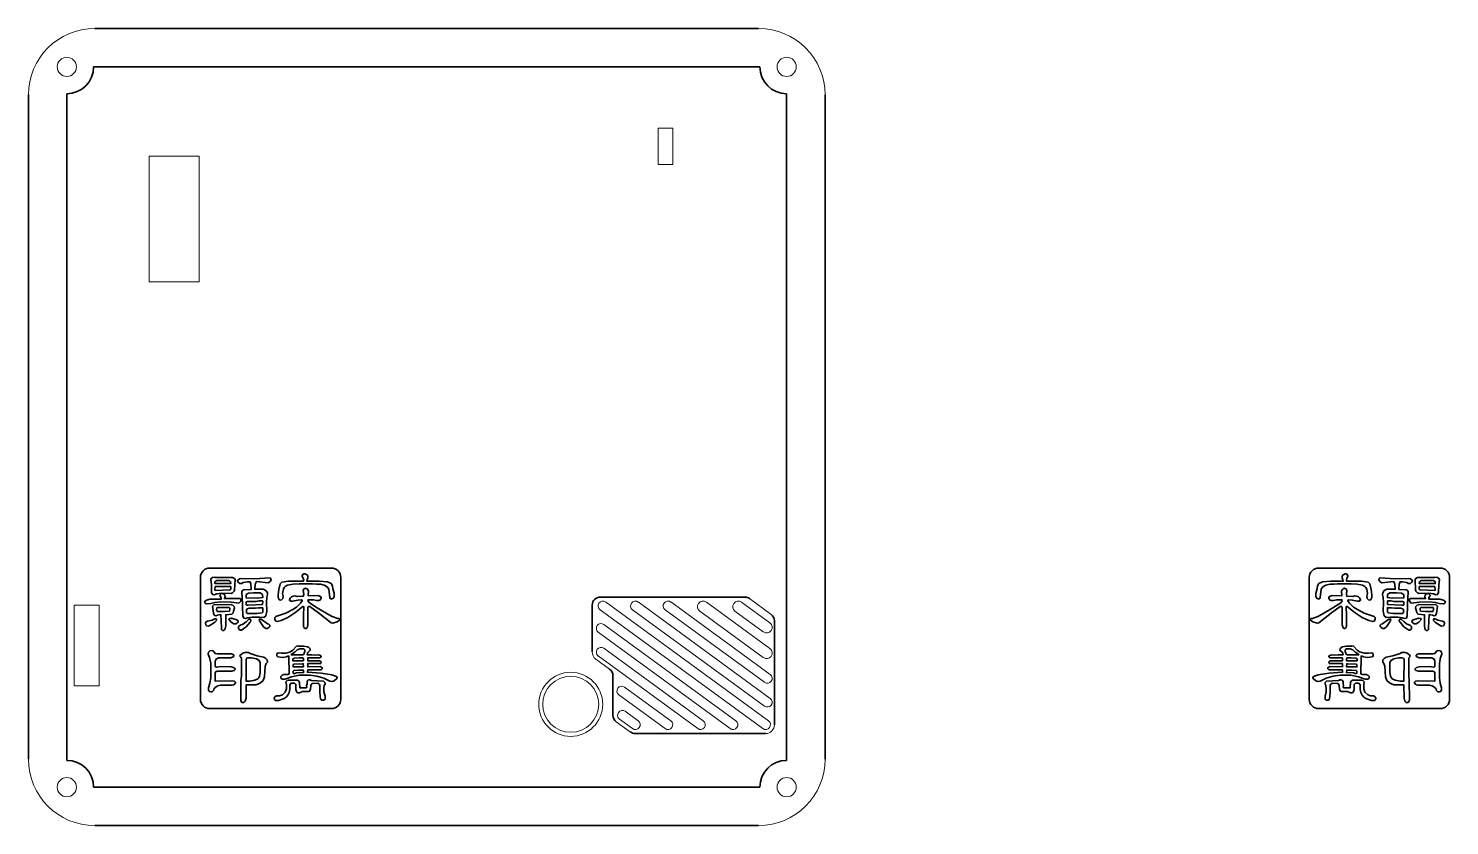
# Model space of a CAD drawing. Header units: millimetres. Extents: x 122 to 300, y -143 to 103.
# Drawn here: x 122.3 to 299.9, y -142.5 to -42.9 of the extents above.
import ezdxf

# ---------------------------------------------------------------- set-up
doc = ezdxf.new("R2010")
doc.units = ezdxf.units.MM
doc.layers.get('0').update_dxf_attribs({"lineweight": 35})
doc.layers.add('几何体', color=7, linetype='Continuous', lineweight=18)
doc.layers.add('粗实线层', color=7, linetype='Continuous', lineweight=35)

# ---------------------------------------------------------------- blocks, each defined once
blk = doc.blocks.new('C$227E50505927496B99A43213470720F3')
at = {"linetype": 'ByBlock'}
blk.add_lwpolyline([(0, 23.42), (0, 1.67, 0.414214), (1.67, 0), (23.39, 0, 0.414214), (25.06, 1.67), (25.06, 23.42, 0.414214), (23.39, 25.1), (1.67, 25.1, 0.414214)], format="xyb", close=True, dxfattribs=at)
at = {"linetype": 'Continuous'}
for points in [[(2.65, 23.41), (2.61, 23.45), (2.15, 23.41), (1.9, 23.24), (1.82, 23.08), (1.94, 22.15), (1.98, 20.69), (2.19, 20.35), (2.44, 20.31), (2.9, 20.48), (3.7, 20.6), (5.46, 20.56), (5.71, 20.65), (6, 20.94), (6.09, 21.15), (6.17, 23.03), (6.05, 23.24), (5.71, 23.41), (2.65, 23.41)], [(2.9, 22.87), (5, 22.87), (5.17, 22.82), (5.38, 22.66), (5.42, 22.32), (2.57, 22.32), (2.57, 22.66), (2.9, 22.87)], [(12.49, 23.28), (12.45, 23.33), (9.65, 23.2), (7.26, 23.24), (6.97, 23.16), (6.67, 22.91), (6.63, 22.74), (6.72, 22.57), (7.01, 22.36), (7.39, 22.36), (7.64, 22.49), (8.43, 22.66), (8.85, 22.66), (9.02, 22.24), (9.06, 21.27), (7.76, 21.23), (7.59, 21.15), (7.39, 20.9), (7.39, 20.48), (7.47, 20.1), (7.55, 16.58), (7.72, 16.17), (8.01, 16.08), (8.39, 16.21), (9.23, 16.33), (10.57, 16.33), (11.32, 16.25), (11.66, 16.54), (11.87, 17.38), (11.82, 18.93), (11.87, 19.89), (11.99, 20.4), (11.95, 20.69), (11.66, 21.11), (11.2, 21.32), (9.69, 21.32), (9.77, 22.24), (9.98, 22.7), (12.08, 22.45), (12.2, 22.49), (12.49, 22.78), (12.62, 23.03), (12.49, 23.28)], [(18.65, 24.04), (18.61, 24.08), (18.4, 24.04), (18.19, 23.79), (18.19, 23.58), (18.36, 23.28), (18.44, 22.95), (18.36, 22.74), (15.72, 22.74), (14.55, 22.57), (14.25, 22.28), (14, 21.27), (13.88, 20.31), (13.88, 19.81), (14.04, 19.47), (14.25, 19.39), (14.46, 19.43), (14.71, 19.68), (14.76, 20.06), (14.67, 20.56), (14.8, 21.32), (14.96, 21.65), (15.13, 21.82), (15.55, 22.03), (16.51, 22.2), (17.6, 22.28), (20.03, 22.28), (20.7, 22.2), (21.41, 22.2), (22.08, 22.03), (22.63, 21.74), (22.92, 21.32), (23.09, 19.81), (23.17, 19.64), (23.3, 19.56), (23.67, 19.64), (23.88, 19.93), (23.88, 20.6), (23.63, 21.36), (23.59, 21.94), (23.34, 22.32), (22.71, 22.61), (21.2, 22.74), (18.98, 22.78), (19.19, 23.37), (19.19, 23.66), (19.03, 23.91), (18.65, 24.04)], [(3.99, 20.52), (3.95, 20.56), (3.7, 20.52), (3.45, 20.23), (3.7, 19.73), (3.7, 19.56), (1.73, 19.56), (1.1, 19.39), (0.77, 19.14), (0.73, 18.97), (0.89, 18.76), (1.1, 18.68), (1.86, 18.76), (2.57, 18.97), (3.57, 19.06), (5.46, 19.01), (6.88, 18.85), (7.18, 19.18), (7.18, 19.56), (7.01, 19.68), (4.29, 19.64), (4.41, 19.98), (4.37, 20.27), (4.16, 20.48), (3.99, 20.52)], [(2.61, 21.78), (5.42, 21.78), (5.42, 21.4), (5.38, 21.27), (5.25, 21.19), (2.65, 21.11), (2.57, 21.23), (2.61, 21.78)], [(9.48, 20.69), (10.65, 20.69), (11.07, 20.35), (11.11, 19.81), (10.23, 19.73), (8.18, 19.77), (8.18, 20.35), (8.56, 20.6), (9.48, 20.69)], [(18.86, 21.44), (18.78, 21.48), (18.52, 21.36), (18.36, 21.15), (18.44, 20.35), (18.36, 20.06), (17.27, 20.02), (16.93, 20.14), (16.56, 20.1), (16.26, 19.98), (16.01, 19.73), (15.89, 19.35), (16.14, 19.18), (16.43, 19.18), (17.39, 19.39), (18.06, 19.43), (18.19, 19.35), (18.19, 19.26), (17.85, 18.8), (17.14, 18.13), (16.47, 17.67), (15.26, 17.05), (13.46, 16.42), (13.29, 16.25), (13.29, 15.91), (13.46, 15.62), (13.71, 15.54), (14.42, 15.75), (15.59, 16.29), (16.85, 17.09), (18.27, 18.26), (18.4, 18.26), (18.48, 18.13), (18.4, 16.71), (18.4, 14.78), (18.48, 14.49), (18.69, 14.32), (18.86, 14.32), (19.03, 14.45), (19.19, 14.95), (19.19, 18.09), (19.28, 18.26), (19.53, 18.22), (21.08, 17.09), (23.34, 15.29), (23.67, 15.24), (24.43, 15.5), (24.93, 15.87), (24.93, 15.96), (24.72, 16.12), (24.51, 16.12), (23.55, 16.46), (22.75, 16.84), (20.83, 17.97), (19.45, 18.89), (19.19, 19.22), (19.24, 19.43), (20.16, 19.43), (20.74, 19.31), (21.16, 19.31), (21.33, 19.39), (21.54, 19.64), (21.54, 19.85), (21.46, 20.02), (20.99, 20.19), (19.24, 20.14), (19.28, 21.02), (19.19, 21.23), (19.03, 21.4), (18.86, 21.44)], [(5.54, 18.55), (5.5, 18.59), (2.4, 18.55), (2.15, 18.3), (2.32, 17.05), (2.53, 16.63), (2.74, 16.58), (3.03, 16.71), (3.66, 16.79), (3.74, 14.41), (3.74, 14.11), (3.95, 13.95), (4.12, 13.95), (4.29, 14.07), (4.41, 14.32), (4.5, 14.78), (4.5, 16.75), (5.63, 16.84), (5.84, 17.09), (5.88, 17.42), (6.09, 17.97), (6, 18.26), (5.79, 18.47), (5.54, 18.55)], [(2.99, 18.05), (5.12, 18.05), (5.25, 17.92), (5.25, 17.63), (5.17, 17.42), (4.29, 17.34), (2.99, 17.34), (2.95, 17.55), (2.86, 17.63), (2.9, 17.97), (2.99, 18.05)], [(10.44, 19.22), (10.99, 19.22), (11.11, 19.18), (11.07, 18.59), (8.52, 18.47), (8.31, 18.47), (8.18, 18.55), (8.18, 19.06), (8.39, 19.14), (9.94, 19.14), (10.44, 19.22)], [(10.36, 18.01), (11.11, 18.01), (11.11, 17.25), (10.99, 17.09), (10.07, 16.96), (8.35, 17), (8.22, 17.13), (8.22, 17.72), (8.39, 17.84), (8.68, 17.92), (9.81, 17.92), (10.36, 18.01)], [(2.86, 16), (2.82, 16.04), (2.57, 16.04), (2.07, 15.79), (1.27, 15.62), (1.02, 15.5), (0.89, 15.29), (0.98, 14.91), (1.1, 14.78), (1.44, 14.74), (1.98, 14.99), (2.57, 15.41), (2.86, 15.71), (2.86, 16)], [(5.54, 16.12), (5.5, 16.17), (5.21, 16.12), (5.04, 15.96), (5.5, 15.41), (5.96, 15.12), (6.34, 15.12), (6.59, 15.29), (6.72, 15.54), (6.72, 15.66), (6.51, 15.87), (5.71, 16.12), (5.54, 16.12)], [(8.93, 15.96), (8.89, 16), (8.64, 16), (8.14, 15.5), (7.68, 15.16), (7.01, 14.87), (6.8, 14.66), (6.8, 14.37), (6.88, 14.2), (7.09, 14.03), (7.3, 14.03), (8.18, 14.62), (8.85, 15.41), (8.98, 15.66), (8.93, 15.96)], [(10.86, 15.96), (10.82, 16), (10.53, 16), (10.48, 15.79), (10.78, 15.29), (11.28, 14.62), (11.7, 14.28), (11.91, 14.28), (12.2, 14.49), (12.37, 14.7), (12.37, 14.91), (12.2, 15.08), (11.99, 15.16), (10.86, 15.96)], [(2.19, 10.3), (2.15, 10.35), (1.65, 10.3), (1.44, 10.09), (1.4, 9.72), (1.61, 9.13), (1.82, 8.13), (1.82, 5.49), (1.69, 4.52), (1.44, 3.69), (1.44, 3.27), (1.61, 3.06), (1.86, 2.98), (2.07, 3.02), (2.32, 3.23), (2.4, 3.48), (2.65, 3.77), (3.11, 4.06), (3.57, 4.19), (5.63, 4.19), (5.96, 4.27), (6.3, 4.69), (6.09, 4.9), (5.63, 4.99), (2.65, 4.9), (2.65, 6.49), (2.99, 6.66), (5.58, 6.66), (6, 6.79), (6.17, 7), (6.17, 7.12), (5.88, 7.33), (5.46, 7.46), (3.57, 7.5), (2.9, 7.41), (2.74, 7.41), (2.65, 7.5), (2.65, 8.5), (2.78, 8.84), (3.2, 9.09), (5.42, 9.09), (5.84, 9.26), (5.96, 9.42), (5.96, 9.55), (5.84, 9.68), (5.54, 9.76), (2.99, 9.76), (2.61, 9.84), (2.32, 10.26), (2.19, 10.3)], [(17.48, 11.18), (17.44, 11.22), (17.18, 11.18), (16.51, 10.43), (16.1, 10.14), (15.22, 9.88), (14.46, 9.88), (13.88, 9.97), (13.62, 9.76), (13.62, 9.42), (13.79, 9.26), (14.71, 9.13), (15.38, 9.26), (15.59, 9.38), (15.8, 9.38), (15.84, 6.2), (15.59, 6.12), (14.88, 6.07), (14.59, 5.95), (14.38, 5.74), (14.38, 5.45), (14.59, 5.24), (15.05, 5.24), (16.26, 5.7), (17.64, 5.95), (19.57, 5.99), (20.79, 5.82), (22.04, 5.45), (23.09, 4.9), (23.51, 4.86), (23.88, 4.99), (24.34, 5.36), (24.43, 5.57), (24.3, 5.74), (23.46, 6.03), (21.54, 6.33), (19.11, 6.49), (19.15, 6.91), (21.25, 6.91), (21.54, 6.95), (21.75, 7.12), (21.75, 7.29), (21.37, 7.5), (19.15, 7.46), (19.15, 8.04), (21.46, 8.04), (21.58, 8.17), (21.5, 8.42), (21.25, 8.54), (19.15, 8.54), (19.15, 9.05), (21.37, 9.09), (21.58, 9.3), (21.58, 9.38), (21.41, 9.51), (21.04, 9.59), (20.53, 9.55), (19.91, 9.63), (19.03, 9.63), (19.15, 10.05), (19.61, 10.43), (19.57, 10.68), (19.36, 10.89), (19.11, 11.02), (18.44, 11.18), (17.48, 11.18)], [(17.77, 10.68), (18.44, 10.68), (18.65, 10.47), (18.65, 10.22), (18.52, 9.93), (18.52, 9.76), (18.27, 9.59), (16.22, 9.59), (16.26, 9.72), (16.85, 10.09), (17.27, 10.47), (17.77, 10.68)], [(8.22, 10.05), (8.18, 10.09), (7.55, 9.93), (7.05, 9.47), (7.09, 9.26), (7.3, 9.05), (7.3, 5.82), (7.22, 5.11), (7.18, 1.51), (7.34, 1.17), (7.47, 1.09), (7.76, 1.09), (8.01, 1.34), (8.14, 1.89), (8.18, 4.27), (9.9, 4.27), (10.23, 4.36), (10.74, 4.61), (11.2, 5.03), (11.45, 5.66), (11.57, 7.58), (11.74, 8.04), (11.95, 8.29), (11.91, 8.71), (11.66, 8.96), (11.32, 9.17), (10.15, 9.42), (8.85, 9.84), (8.56, 10.01), (8.22, 10.05)], [(8.47, 9.09), (9.1, 9.09), (9.98, 8.88), (10.48, 8.59), (10.69, 8.17), (10.65, 6.45), (10.53, 5.78), (10.4, 5.49), (10.23, 5.32), (9.73, 5.07), (8.81, 4.9), (8.18, 4.9), (8.14, 8.8), (8.26, 9.01), (8.47, 9.09)], [(17.6, 9.09), (18.02, 9.09), (18.31, 9.05), (18.4, 8.92), (18.4, 8.54), (16.51, 8.54), (16.51, 8.88), (16.77, 9.01), (17.6, 9.09)], [(18.23, 8), (18.36, 8), (18.4, 7.46), (16.56, 7.46), (16.56, 7.79), (16.64, 7.92), (18.23, 8)], [(19.65, 5.11), (19.61, 5.15), (19.4, 5.15), (19.19, 5.07), (19.03, 4.82), (19.03, 4.44), (18.94, 4.15), (18.98, 3.9), (18.9, 3.73), (17.73, 3.73), (17.69, 4.65), (17.64, 4.82), (17.35, 5.11), (15.72, 5.11), (15.47, 5.03), (15.26, 4.78), (15.34, 4.23), (15.34, 3.52), (15.13, 2.93), (14.63, 2.47), (14.13, 2.31), (13.58, 2.26), (13.37, 2.14), (13.16, 1.89), (13.21, 1.59), (13.37, 1.47), (13.96, 1.47), (14.96, 1.8), (15.3, 2.05), (15.59, 2.39), (15.84, 2.89), (15.97, 3.39), (15.97, 4.27), (16.18, 4.52), (16.81, 4.52), (17.06, 4.32), (17.06, 3.44), (17.14, 3.06), (17.35, 2.85), (17.69, 2.85), (18.23, 3.06), (19.28, 3.06), (19.49, 3.14), (19.65, 3.39), (19.7, 4.19), (19.95, 4.48), (20.99, 4.52), (21.25, 4.32), (21.33, 4.15), (21.33, 2.89), (21.46, 1.72), (21.66, 1.51), (22.04, 1.51), (22.25, 1.68), (22.25, 2.22), (22.04, 3.02), (22.04, 3.6), (22.12, 4.11), (22.25, 4.36), (22.21, 4.65), (21.96, 4.9), (19.86, 5.03), (19.65, 5.11)], [(17.52, 6.87), (18.36, 6.87), (18.44, 6.45), (17.18, 6.37), (16.68, 6.24), (16.56, 6.33), (16.56, 6.7), (16.68, 6.83), (17.52, 6.87)]]:
    blk.add_lwpolyline(points, dxfattribs=at)

msp = doc.modelspace()

# ---------------------------------------------------------------- linework, layer by layer
at = {"layer": '几何体'}
for p, q in [((202.85, -55.37), (201, -55.37)), ((201, -55.37), (201, -59.9)), ((202.85, -59.9), (202.85, -55.37)), ((143.61, -58.89), (137.36, -58.89)), ((137.36, -58.89), (137.36, -74.57)), ((143.61, -74.57), (143.61, -58.89)), ((201, -59.9), (202.85, -59.9)), ((137.36, -74.57), (143.61, -74.57)), ((131.09, -115), (127.97, -115)), ((127.97, -115), (127.97, -125.06)), ((131.09, -125.06), (131.09, -115)), ((214.79, -129.43), (194.43, -114.58)), ((215.01, -126.63), (198.51, -114.58)), ((215.01, -123.65), (202.58, -114.58)), ((214.97, -120.41), (207.02, -114.6)), ((214.97, -117.19), (211.43, -114.6)), ((215.12, -116.14), (212.42, -114.16)), ((193.73, -115.55), (214.08, -130.4)), ((197.8, -115.55), (214.3, -127.59)), ((201.87, -115.55), (214.3, -124.62)), ((206.19, -115.73), (214.14, -121.54)), ((210.6, -115.73), (214.14, -118.32)), ((193.5, -118.36), (210.01, -130.4)), ((210.72, -129.43), (194.21, -117.39)), ((206.64, -129.43), (194.21, -120.36)), ((193.21, -121.74), (194.93, -122.99)), ((193.5, -121.33), (205.94, -130.4)), ((127.97, -125.06), (131.09, -125.06)), ((202.57, -129.43), (196.8, -125.22)), ((196.09, -126.19), (201.86, -130.4)), ((195.76, -129.54), (197.52, -130.83)), ((196.16, -129.21), (197.79, -130.4)), ((198.5, -129.43), (196.87, -128.24))]:
    msp.add_line(p, q, dxfattribs=at)
for centre, radius in [((127.06, -47.72), 1.2), ((217.06, -47.72), 1.2), ((190.06, -127.37), 4), ((190.06, -127.37), 3.5), ((127.06, -137.72), 1.2), ((217.06, -137.72), 1.2)]:
    msp.add_circle(centre, radius, dxfattribs=at)
for centre, radius, start, end in [((130.56, -51.22), 8.3, 90, 180), ((213.56, -51.22), 8.3, 0, 90), ((194.08, -115.07), 0.6, 53.8875, 233.8875), ((198.15, -115.07), 0.6, 53.8875, 233.8875), ((202.22, -115.07), 0.6, 53.8875, 233.8875), ((206.6, -115.17), 0.7, 53.8875, 233.8875), ((211.01, -115.17), 0.7, 53.8875, 233.8875), ((214.56, -117.75), 0.7, 233.8875, 53.8875), ((193.86, -117.88), 0.6, 53.8875, 233.8875), ((193.86, -120.85), 1.1, 177.4017, 233.8875), ((193.86, -120.85), 0.6, 53.8875, 233.8875), ((214.56, -120.97), 0.7, 233.8875, 53.8875), ((214.66, -124.14), 0.6, 233.8875, 53.8875), ((196.44, -125.71), 0.6, 53.8875, 233.8875), ((214.66, -127.11), 0.6, 233.8875, 53.8875), ((196.52, -128.73), 0.6, 53.8875, 233.8875), ((198.15, -129.92), 0.6, 233.8875, 53.8875), ((202.22, -129.92), 0.6, 233.8875, 53.8875), ((206.29, -129.92), 0.6, 233.8875, 53.8875), ((210.36, -129.92), 0.6, 233.8875, 53.8875), ((214.43, -129.92), 0.6, 233.8875, 53.8875), ((214.43, -129.92), 1.1, 270, 360), ((130.56, -134.22), 8.3, 180, 270), ((213.56, -134.22), 8.3, 270, 0)]:
    msp.add_arc(centre, radius, start, end, dxfattribs=at)
at = {"layer": '粗实线层'}
for p, q in [((130.56, -42.92), (213.56, -42.92)), ((130.41, -47.72), (213.71, -47.72)), ((122.26, -134.22), (122.26, -51.22)), ((127.06, -134.37), (127.06, -51.07)), ((217.06, -51.07), (217.06, -134.37)), ((221.86, -134.22), (221.86, -51.22)), ((192.76, -120.8), (192.76, -114.97)), ((194.08, -113.97), (193.76, -113.97)), ((211.83, -113.97), (194.08, -113.97)), ((215.53, -129.92), (215.53, -116.94)), ((195.34, -123.8), (195.34, -128.73)), ((214.43, -131.02), (198.11, -131.02)), ((213.71, -137.72), (130.41, -137.72)), ((213.56, -142.52), (130.56, -142.52))]:
    msp.add_line(p, q, dxfattribs=at)
for centre, radius, start, end in [((127.06, -47.72), 3.35, 270, 360), ((217.06, -47.72), 3.35, 180, 270), ((193.76, -114.97), 1, 90, 180), ((211.83, -114.97), 1, 53.8875, 90), ((214.53, -116.94), 1, 0, 53.8875), ((194.34, -123.8), 1, 0, 53.8875), ((196.34, -128.73), 1, 180, 233.8875), ((198.11, -130.02), 1, 233.8875, 270), ((127.06, -137.72), 3.35, 0, 90), ((217.06, -137.72), 3.35, 90, 180)]:
    msp.add_arc(centre, radius, start, end, dxfattribs=at)

# ---------------------------------------------------------------- block references
at = {"layer": '粗实线层', "xscale": 0.7, "yscale": 0.7, "zscale": 0.7}
msp.add_blockref('C$227E50505927496B99A43213470720F3', (143.77, -127.91), dxfattribs=at)
at = {"layer": '粗实线层', "xscale": -0.7, "yscale": 0.7, "zscale": 0.7, "rotation": 359.9999999999999}
msp.add_blockref('C$227E50505927496B99A43213470720F3', (299.95, -127.91), dxfattribs=at)

doc.saveas('drawing.dxf')
